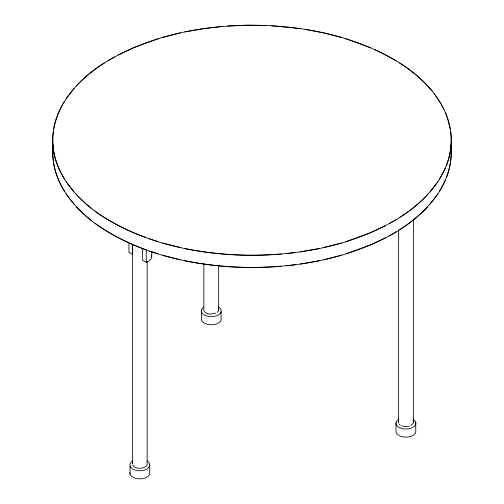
<?xml version="1.0" encoding="UTF-8"?>
<svg xmlns="http://www.w3.org/2000/svg" width="504" height="504" viewBox="0 0 504 504"><rect width="100%" height="100%" fill="white"/><g stroke="black" fill="none" stroke-linecap="round" stroke-linejoin="round"><path stroke-width="0.76" d="M53.292 131.771C48.39 169.552 77.181 201.739 107.692 219.555C149.575 244.421 198.847 254.299 247.111 255.238C297.316 255.679 348.799 246.481 392.887 221.577C422.453 204.819 451.055 176.419 451.25 140.238C450.973 102.583 420.368 73.647 389.39 56.92C346.015 33.547 296.012 24.778 247.111 25.231C198.847 26.17 149.575 36.049 107.692 60.915C77.175 78.756 48.39 110.886 53.292 148.699M398.683 421.691L398.551 422.894L398.551 230.032M53.714 128.961C55.421 119.202 59.22 109.903 64.399 101.48M413.387 219.133L413.387 422.226L413.129 423.379L410.936 425.382M446.405 165.438C450.538 154.778 452.138 143.136 450.708 131.771M446.405 177.641C450.374 167.435 452.075 156.29 450.859 145.385C455.049 188.975 417.986 222.201 382.145 239.545C337.422 261.4 286.776 269.035 237.34 267.158C189.819 264.871 141.353 253.903 101.128 227.575C73.817 209.878 49.297 179.789 53.14 145.385L52.813 155.257L53.292 160.896M445.278 168.185L439.601 178.989M445.278 180.388L439.601 191.192M66.106 98.834L74.025 88.515M437.894 181.635L429.975 191.955M437.894 193.838L429.975 204.158M76.28 86.008C84.571 77.125 94.153 69.533 104.366 62.981M427.72 194.462C419.429 203.345 409.846 210.937 399.634 217.489M427.72 206.665C419.429 215.542 409.846 223.133 399.634 229.692M107.692 60.915L114.61 56.92M389.39 223.549L396.308 219.555M389.39 235.752L396.308 231.758M118.194 54.999L133.308 47.836L158.073 38.783M385.806 225.471L370.692 232.634L345.927 241.687M385.806 237.674L370.692 244.831L345.927 253.89M215.92 313.154L210.168 314.137A7.384 4.265 0 0 1 203.849 310.174L203.849 263.731M162.414 37.485L180.293 32.911M341.586 242.985L323.707 247.558M341.586 255.188L323.707 259.762M184.874 31.922L203.584 28.646L222.762 26.447M319.127 248.548L300.416 251.824M319.127 260.744L300.416 264.027M286.064 253.575L295.653 252.472M286.064 265.778L295.653 264.676M281.238 254.022C249.071 256.719 216.512 255.011 184.874 248.548M281.238 266.225C249.071 268.922 216.512 267.214 184.874 260.744M227.613 26.063L247.111 25.231L266.66 25.509M271.53 25.754L300.416 28.646M305.141 29.364L323.707 32.911L341.586 37.485M180.293 247.558L162.414 242.985M180.293 259.762L162.414 255.188M345.927 38.783L370.692 47.836M149.568 238.902L158.073 241.687M149.568 251.105L158.073 253.89M145.404 237.422C127.537 230.838 110.3 222.302 94.922 211.006M145.404 249.625C127.537 243.041 110.3 234.505 94.922 223.209M374.585 49.55L382.145 53.128L396.308 60.915M151.572 255.144A12.455 7.188 0 0 1 146.248 262.382L142.594 260.284L142.594 248.554M399.634 62.981C411.718 70.73 422.951 79.96 432.117 91.054M91.961 208.763L86.329 204.145L76.28 194.462M91.961 220.96L86.329 216.348L76.28 206.665M399.105 424.015L400.163 424.998M74.025 191.955L66.106 181.635M74.025 204.158L66.106 193.838M434.152 93.618L441.189 104.152L444.03 109.551M132.615 464.94L134.53 467.038L136.13 467.737A7.384 4.265 0 0 0 143.81 467.611A7.384 4.265 0 0 0 147.137 463.611L147.137 261.299M64.399 178.989C59.22 170.566 55.421 161.267 53.714 151.509M64.399 191.192C59.22 182.769 55.421 173.471 53.714 163.712M445.278 112.285L447.42 117.791L450.286 128.961M415.731 422.27L415.731 430.403A9.96 5.752 0 0 1 406.35 437.144A9.96 5.752 0 0 1 395.993 430.901L395.993 422.768M221.099 311.894L221.099 320.034A9.96 5.752 0 0 1 209.557 324.696A9.96 5.752 0 0 1 201.474 318.03L201.474 309.897M218.66 265.28L218.66 310.149M151.767 251.672L151.767 256.36M149.745 464.493L149.745 472.626A9.96 5.752 0 0 1 139.841 478.888A9.96 5.752 0 0 1 129.893 472.651M146.248 249.871L146.248 262.382M132.59 244.364L132.59 254.533L128.942 252.435L128.942 243.048M132.413 244.157L132.413 463.781A7.384 4.265 0 0 1 132.76 462.641M130.013 466.017L130.013 474.151M218.434 306.892A9.96 5.752 0 0 1 218.465 314.887A9.96 5.752 0 0 1 204.624 315.176A9.96 5.752 0 0 1 203.654 307.201M218.541 308.99A7.384 4.265 0 0 1 217.3 312.316M146.847 460.927A9.96 5.752 0 0 1 146.916 469.041A9.96 5.752 0 0 1 132.861 469.123A9.96 5.752 0 0 1 132.653 461.009M413.551 419.567A9.96 5.752 0 0 1 412.537 427.562A9.96 5.752 0 0 1 398.664 427.209A9.96 5.752 0 0 1 398.878 419.196M409.298 426.056A7.384 4.265 0 0 1 401.638 425.786M413.104 421.06A7.384 4.265 0 0 1 413.387 422.226"/></g></svg>
